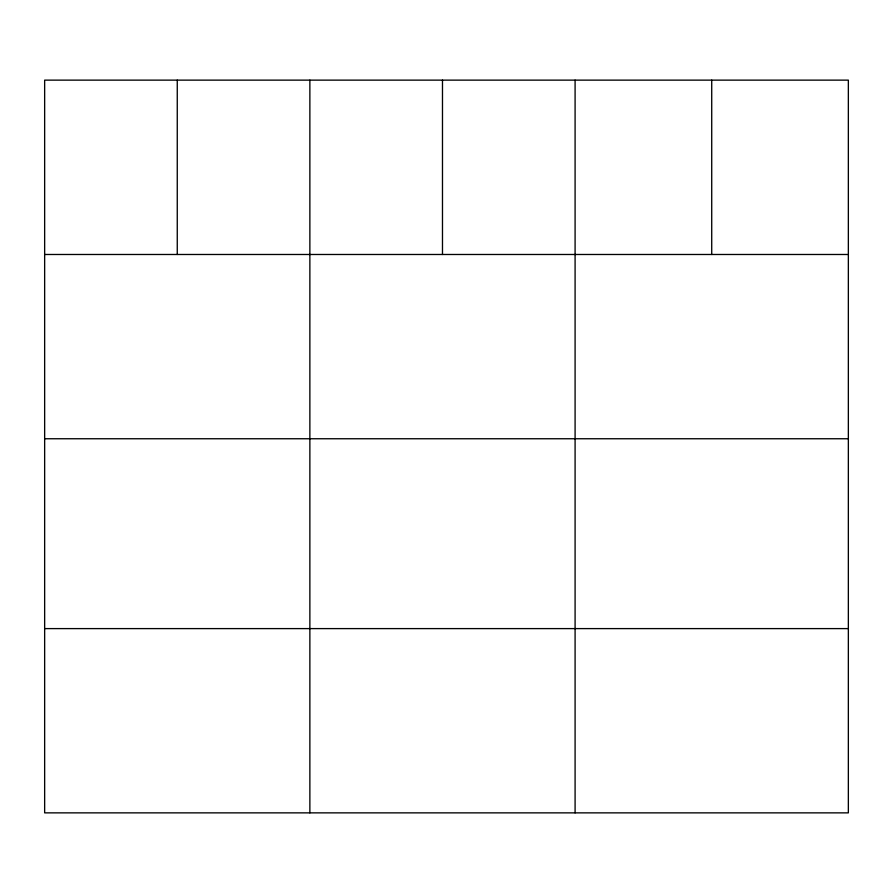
<?xml version="1.0" encoding="UTF-8"?>
<svg xmlns="http://www.w3.org/2000/svg" width="893" height="893" viewBox="0 0 893 893"><rect width="100%" height="100%" fill="white"/><g stroke="black" fill="none" stroke-linecap="round" stroke-linejoin="round"><path stroke-width="1.34" d="M848.35 254.483L848.35 812.864L44.65 812.864L44.65 80.136L848.35 80.136L848.35 254.483L44.65 254.483M44.65 438.753L848.35 438.753M44.65 628.605L848.35 628.605M711.721 80.136L711.721 254.483M575.092 80.136L575.092 812.864M442.481 80.136L442.481 254.483M309.871 80.136L309.871 812.864M177.261 80.136L177.261 254.483"/></g></svg>
